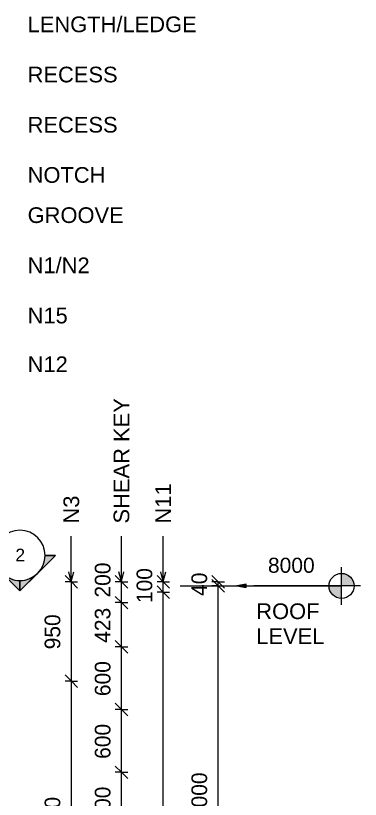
# Model space of a CAD drawing. Header units: millimetres. Extents: x -15095 to 3194, y -2416 to 13287.
# Drawn here: x -6290 to -2990, y 5619 to 13113 of the extents above; entities that cross this region are included whole.
import ezdxf

# ---------------------------------------------------------------- set-up
doc = ezdxf.new("R2010")
doc.units = ezdxf.units.MM
doc.linetypes.add('Hidden', pattern=[7.14, 4.76, -2.38])
for name, color, linetype, lineweight in [('A-ANNO-DIMS', 211, 'Continuous', 9), ('A-ANNO-DIMS-60', 211, 'Continuous', 9), ('A-DETL-HDLN', 90, 'Hidden', 18), ('G-ANNO-DIMS', 111, 'Continuous', 9), ('G-ANNO-SYMB', 111, 'Continuous', 9), ('G-ANNO-TEXT', 231, 'Continuous', 9)]:
    doc.layers.add(name, color=color, linetype=linetype, lineweight=lineweight)
doc.styles.add('Arial', font='arial.ttf', dxfattribs={"height": 120})
doc.styles.add('Arial_1', font='arial.ttf', dxfattribs={"height": 150})
doc.styles.add('Arial_2', font='arial.ttf', dxfattribs={"height": 144})
doc.styles.add('Nirmala UI Semilight', font='NirmalaS.ttf', dxfattribs={"height": 150})
doc.dimstyles.new('Arrow_Filled_-_2_5_NI_UI', dxfattribs={"dimscale": 304.8, "dimtxt": 157.104592, "dimasz": 0.393701, "dimexe": 0.19685, "dimexo": 0.0625, "dimgap": 0.19685, "dimtad": 1, "dimdec": 4, "dimzin": 0, "dimdsep": 46, "dimtxsty": 'Nirmala UI Semilight', "dimblk1": 'OBLIQUE', "dimblk2": 'OBLIQUE', "dimsah": 1, "dimcen": 0.09, "dimazin": 0, "dimtfac": 1, "dimtdec": 4, "dimtix": 1, "dimtmove": 0, "dimatfit": 3, "dimfxl": 0.19685, "dimfxlon": 1, "dimtvp": 1, "dimtolj": 1, "dimtzin": 0, "dimarcsym": 2})
doc.dimstyles.new('Arrow_Filled_-_2_5_NI_UI_2', dxfattribs={"dimscale": 304.8, "dimtxt": 157.104592, "dimasz": 0.393701, "dimexe": 0.19685, "dimexo": 0.0625, "dimgap": 0.19685, "dimtad": 1, "dimdec": 4, "dimzin": 0, "dimdsep": 46, "dimtxsty": 'Nirmala UI Semilight', "dimblk1": 'OBLIQUE', "dimblk2": 'OBLIQUE', "dimsah": 1, "dimcen": 0.09, "dimazin": 0, "dimtfac": 1, "dimtdec": 4, "dimtix": 1, "dimtmove": 2, "dimatfit": 3, "dimfxl": 0.19685, "dimfxlon": 1, "dimtvp": 1, "dimtolj": 1, "dimtzin": 0, "dimarcsym": 2})

# ---------------------------------------------------------------- blocks, each defined once
blk = doc.blocks.new('Detail View - M_Section Head - Filled SHOP DWG-1002450-Elevation Front')
at = {"layer": 'G-ANNO-SYMB'}
h = blk.add_hatch(color=256, dxfattribs=at)
edge = h.paths.add_edge_path()
edge.add_line((-6588.3, -508.4), (-6488.9, -508.4))
edge.add_arc((-6248.9, -508.4), 240, 180, 225)
edge.add_line((-6418.6, -678.1), (-6588.3, -508.4))
h = blk.add_hatch(color=256, dxfattribs=at)
edge = h.paths.add_edge_path()
edge.add_line((-5909.5, -508.4), (-6079.2, -678.1))
edge.add_arc((-6248.9, -508.4), 240, 315, 360)
edge.add_line((-6008.9, -508.4), (-5909.5, -508.4))
h = blk.add_hatch(color=256, dxfattribs=at)
edge = h.paths.add_edge_path()
edge.add_line((-6248.9, -847.8), (-6418.6, -678.1))
edge.add_arc((-6248.9, -508.4), 240, 225, 270)
edge.add_line((-6248.9, -748.4), (-6248.9, -847.8))
h = blk.add_hatch(color=256, dxfattribs=at)
edge = h.paths.add_edge_path()
edge.add_line((-6248.9, -847.8), (-6248.9, -748.4))
edge.add_arc((-6248.9, -508.4), 240, 270, 315)
edge.add_line((-6079.2, -678.1), (-6248.9, -847.8))
for p, q in [((-6248.9, -847.8), (-6588.3, -508.4)), ((-6488.9, -508.4), (-6588.3, -508.4)), ((-6588.3, -508.4), (-6418.6, -678.1)), ((-6488.9, -508.4), (-6588.3, -508.4)), ((-6248.9, -847.8), (-5909.5, -508.4)), ((-6079.2, -678.1), (-5909.5, -508.4)), ((-6008.9, -508.4), (-5909.5, -508.4)), ((-5909.5, -508.4), (-6008.9, -508.4)), ((-6418.6, -678.1), (-6248.9, -847.8)), ((-6248.9, -847.8), (-6079.2, -678.1)), ((-6248.9, -748.4), (-6248.9, -847.8)), ((-6248.9, -847.8), (-6248.9, -748.4))]:
    blk.add_line(p, q, dxfattribs=at)
for start, end in [(360, 180), (180, 360), (180, 225), (315, 0), (225, 270), (270, 315)]:
    blk.add_arc((-6248.9, -508.4), 240, start, end, dxfattribs=at)
blk = doc.blocks.new('DIMBLOCK60-Elevation Front')
at = {"layer": 'A-ANNO-DIMS-60'}
for p, q in [((-5757, 6750), (-5817, 6810)), ((-5757, 6750), (-5817, 6750)), ((-5757, 4100), (-5757, 6750)), ((-5757, 6750), (-5697, 6690)), ((-5757, 6750), (-5697, 6750)), ((-5757, 4100), (-5817, 4160)), ((-5757, 4100), (-5817, 4100)), ((-5757, 4100), (-5697, 4040)), ((-5757, 4100), (-5697, 4100))]:
    blk.add_line(p, q, dxfattribs=at)
at = {"layer": 'A-ANNO-DIMS-60', "color": 0, "insert": (-6012.7, 5196.5), "char_height": 150, "width": 548.438, "attachment_point": 1, "rotation": 90, "line_spacing_factor": 1.142579, "style": 'Nirmala UI Semilight'}
blk.add_mtext('2650', dxfattribs=at)
blk = doc.blocks.new('_Oblique')
at = {"color": 0, "linetype": 'ByBlock', "lineweight": -2}
blk.add_line((-0.5, -0.5), (0.5, 0.5), dxfattribs=at)
blk = doc.blocks.new('DIMBLOCK61-Elevation Front')
at = {"layer": 'A-ANNO-DIMS-60'}
for p, q in [((-5757, 7700), (-5817, 7760)), ((-5757, 7700), (-5817, 7700)), ((-5757, 6750), (-5757, 7700)), ((-5757, 7700), (-5697, 7640)), ((-5757, 7700), (-5697, 7700)), ((-5757, 6750), (-5817, 6810)), ((-5757, 6750), (-5817, 6750)), ((-5757, 6750), (-5697, 6690)), ((-5757, 6750), (-5697, 6750))]:
    blk.add_line(p, q, dxfattribs=at)
at = {"layer": 'A-ANNO-DIMS-60', "color": 0, "insert": (-6012.7, 7053.6), "char_height": 150, "width": 411.328, "attachment_point": 1, "rotation": 90, "line_spacing_factor": 1.142579, "style": 'Nirmala UI Semilight'}
blk.add_mtext('950', dxfattribs=at)
blk = doc.blocks.new('DIMBLOCK74-Elevation Front')
at = {"layer": 'A-ANNO-DIMS-60'}
for p, q in [((-5277, 5877.5), (-5337, 5937.5)), ((-5277, 5877.5), (-5337, 5877.5)), ((-5277, 5277.5), (-5277, 5877.5)), ((-5277, 5877.5), (-5217, 5817.5)), ((-5277, 5877.5), (-5217, 5877.5)), ((-5277, 5277.5), (-5337, 5337.5)), ((-5277, 5277.5), (-5337, 5277.5)), ((-5277, 5277.5), (-5217, 5217.5)), ((-5277, 5277.5), (-5217, 5277.5))]:
    blk.add_line(p, q, dxfattribs=at)
at = {"layer": 'A-ANNO-DIMS-60', "color": 0, "insert": (-5532.7, 5406.1), "char_height": 150, "width": 411.328, "attachment_point": 1, "rotation": 90, "line_spacing_factor": 1.142579, "style": 'Nirmala UI Semilight'}
blk.add_mtext('600', dxfattribs=at)
blk = doc.blocks.new('DIMBLOCK75-Elevation Front')
at = {"layer": 'A-ANNO-DIMS-60'}
for p, q in [((-5277, 6477.5), (-5337, 6537.5)), ((-5277, 6477.5), (-5337, 6477.5)), ((-5277, 5877.5), (-5277, 6477.5)), ((-5277, 6477.5), (-5217, 6417.5)), ((-5277, 6477.5), (-5217, 6477.5)), ((-5277, 5877.5), (-5337, 5937.5)), ((-5277, 5877.5), (-5337, 5877.5)), ((-5277, 5877.5), (-5217, 5817.5)), ((-5277, 5877.5), (-5217, 5877.5))]:
    blk.add_line(p, q, dxfattribs=at)
at = {"layer": 'A-ANNO-DIMS-60', "color": 0, "insert": (-5532.7, 6006.1), "char_height": 150, "width": 411.328, "attachment_point": 1, "rotation": 90, "line_spacing_factor": 1.142579, "style": 'Nirmala UI Semilight'}
blk.add_mtext('600', dxfattribs=at)
blk = doc.blocks.new('DIMBLOCK76-Elevation Front')
at = {"layer": 'A-ANNO-DIMS-60'}
for p, q in [((-5277, 7077.5), (-5337, 7137.5)), ((-5277, 7077.5), (-5337, 7077.5)), ((-5277, 6477.5), (-5277, 7077.5)), ((-5277, 7077.5), (-5217, 7017.5)), ((-5277, 7077.5), (-5217, 7077.5)), ((-5277, 6477.5), (-5337, 6537.5)), ((-5277, 6477.5), (-5337, 6477.5)), ((-5277, 6477.5), (-5217, 6417.5)), ((-5277, 6477.5), (-5217, 6477.5))]:
    blk.add_line(p, q, dxfattribs=at)
at = {"layer": 'A-ANNO-DIMS-60', "color": 0, "insert": (-5532.7, 6606.1), "char_height": 150, "width": 411.328, "attachment_point": 1, "rotation": 90, "line_spacing_factor": 1.142579, "style": 'Nirmala UI Semilight'}
blk.add_mtext('600', dxfattribs=at)
blk = doc.blocks.new('DIMBLOCK77-Elevation Front')
at = {"layer": 'A-ANNO-DIMS-60'}
for p, q in [((-5277, 7500), (-5337, 7560)), ((-5277, 7500), (-5337, 7500)), ((-5277, 7077.5), (-5277, 7500)), ((-5277, 7500), (-5217, 7440)), ((-5277, 7500), (-5217, 7500)), ((-5277, 7077.5), (-5337, 7137.5)), ((-5277, 7077.5), (-5337, 7077.5)), ((-5277, 7077.5), (-5217, 7017.5)), ((-5277, 7077.5), (-5217, 7077.5))]:
    blk.add_line(p, q, dxfattribs=at)
at = {"layer": 'A-ANNO-DIMS-60', "color": 0, "insert": (-5532.7, 7115.9), "char_height": 150, "width": 414.756, "attachment_point": 1, "rotation": 90, "line_spacing_factor": 1.142579, "style": 'Nirmala UI Semilight'}
blk.add_mtext('423', dxfattribs=at)
blk = doc.blocks.new('DIMBLOCK78-Elevation Front')
at = {"layer": 'A-ANNO-DIMS-60'}
for p, q in [((-5277, 7700), (-5337, 7760)), ((-5277, 7700), (-5337, 7700)), ((-5277, 7500), (-5277, 7700)), ((-5277, 7700), (-5217, 7640)), ((-5277, 7700), (-5217, 7700)), ((-5277, 7500), (-5337, 7560)), ((-5277, 7500), (-5337, 7500)), ((-5277, 7500), (-5217, 7440)), ((-5277, 7500), (-5217, 7500))]:
    blk.add_line(p, q, dxfattribs=at)
at = {"layer": 'A-ANNO-DIMS-60', "color": 0, "insert": (-5532.7, 7548.8), "char_height": 150, "width": 411.328, "attachment_point": 1, "rotation": 90, "line_spacing_factor": 1.142579, "style": 'Nirmala UI Semilight'}
blk.add_mtext('200', dxfattribs=at)
blk = doc.blocks.new('DIMBLOCK80-Elevation Front')
at = {"layer": 'A-ANNO-DIMS-60'}
for p, q in [((-4876.6, 7600), (-4936.6, 7660)), ((-4876.6, 7600), (-4936.6, 7600)), ((-4876.6, -1295), (-4876.6, 7600)), ((-4876.6, 7600), (-4816.6, 7540)), ((-4876.6, 7600), (-4816.6, 7600)), ((-4876.6, -1295), (-4936.6, -1235)), ((-4876.6, -1295), (-4936.6, -1295)), ((-4876.6, -1295), (-4816.6, -1355)), ((-4876.6, -1295), (-4816.6, -1295))]:
    blk.add_line(p, q, dxfattribs=at)
at = {"layer": 'A-ANNO-DIMS-60', "color": 0, "insert": (-5132.3, 2382.7), "char_height": 150, "width": 1847.55, "attachment_point": 1, "rotation": 90, "line_spacing_factor": 1.142579, "style": 'Nirmala UI Semilight'}
blk.add_mtext('T8@200mm C/C', dxfattribs=at)
blk = doc.blocks.new('DIMBLOCK81-Elevation Front')
at = {"layer": 'A-ANNO-DIMS-60'}
for p, q in [((-4876.6, 7700), (-4936.6, 7760)), ((-4876.6, 7700), (-4936.6, 7700)), ((-4876.6, 7600), (-4936.6, 7660)), ((-4876.6, 7600), (-4876.6, 7700)), ((-4876.6, 7700), (-4816.6, 7640)), ((-4876.6, 7700), (-4816.6, 7700)), ((-4876.6, 7600), (-4936.6, 7600)), ((-4876.6, 7600), (-4816.6, 7540)), ((-4876.6, 7600), (-4816.6, 7600))]:
    blk.add_line(p, q, dxfattribs=at)
at = {"layer": 'A-ANNO-DIMS-60', "color": 0, "insert": (-5132.3, 7495.8), "char_height": 150, "width": 370.196, "attachment_point": 1, "rotation": 90, "line_spacing_factor": 1.142579, "style": 'Nirmala UI Semilight'}
blk.add_mtext('100', dxfattribs=at)
blk = doc.blocks.new('Spot Elevations - M_Spot Elevation - Target Filled-10609-Elevation Front')
at = {"layer": 'G-ANNO-DIMS'}
h = blk.add_hatch(color=256, dxfattribs=at)
edge = h.paths.add_edge_path()
edge.add_line((-3510.2, -1540), (-3390.2, -1540))
edge.add_arc((-3510.2, -1540), 120, 0, 90)
edge.add_line((-3510.2, -1420), (-3510.2, -1540))
h = blk.add_hatch(color=256, dxfattribs=at)
edge = h.paths.add_edge_path()
edge.add_line((-3510.2, -1540), (-3630.2, -1540))
edge.add_arc((-3510.2, -1540), 120, 180, 270)
edge.add_line((-3510.2, -1660), (-3510.2, -1540))
for p, q in [((-3510.2, -1720), (-3510.2, -1360)), ((-3330.2, -1540), (-4350.2, -1540))]:
    blk.add_line(p, q, dxfattribs=at)
blk.add_circle((-3510.2, -1540), 120, dxfattribs=at)
blk = doc.blocks.new('DIMBLOCK88-Elevation Front')
at = {"layer": 'A-ANNO-DIMS-60'}
for p, q in [((-4351.9, 7660), (-4411.9, 7720)), ((-4351.9, 7660), (-4411.9, 7660)), ((-4351.9, 3660), (-4351.9, 7660)), ((-4351.9, 7660), (-4291.9, 7600)), ((-4351.9, 7660), (-4291.9, 7660)), ((-4351.9, 3660), (-4411.9, 3720)), ((-4351.9, 3660), (-4411.9, 3660)), ((-4351.9, 3660), (-4291.9, 3600)), ((-4351.9, 3660), (-4291.9, 3660))]:
    blk.add_line(p, q, dxfattribs=at)
at = {"layer": 'A-ANNO-DIMS-60', "color": 0, "insert": (-4607.6, 5430.1), "char_height": 150, "width": 551.866, "attachment_point": 1, "rotation": 90, "line_spacing_factor": 1.142579, "style": 'Nirmala UI Semilight'}
blk.add_mtext('4000', dxfattribs=at)
blk = doc.blocks.new('DIMBLOCK89-Elevation Front')
at = {"layer": 'A-ANNO-DIMS-60'}
for p, q in [((-4351.9, 7700), (-4411.9, 7760)), ((-4351.9, 7660), (-4411.9, 7720)), ((-4351.9, 7700), (-4411.9, 7700)), ((-4351.9, 7660), (-4411.9, 7660)), ((-4351.9, 7660), (-4351.9, 7700)), ((-4351.9, 7700), (-4291.9, 7640)), ((-4351.9, 7700), (-4291.9, 7700)), ((-4351.9, 7660), (-4291.9, 7600)), ((-4351.9, 7660), (-4291.9, 7660))]:
    blk.add_line(p, q, dxfattribs=at)
at = {"layer": 'A-ANNO-DIMS-60', "color": 0, "insert": (-4607.6, 7564.3), "char_height": 150, "width": 277.647, "attachment_point": 1, "rotation": 90, "line_spacing_factor": 1.142579, "style": 'Nirmala UI Semilight'}
blk.add_mtext('40', dxfattribs=at)

msp = doc.modelspace()

# ---------------------------------------------------------------- hatches: boundary and pattern name
at = {"layer": 'G-ANNO-DIMS'}
msp.add_hatch(color=256, dxfattribs=at).paths.add_polyline_path([(-4174.22528, 7660), (-4084.22528, 7644.13057), (-4084.22528, 7675.86943)])

# ---------------------------------------------------------------- linework, layer by layer
at = {"layer": 'A-DETL-HDLN'}
msp.add_line((-4716.63017, 7660), (-3336.63017, 7660), dxfattribs=at)
at = {"layer": 'G-ANNO-DIMS'}
for p, q in [((-4084.22528, 7675.86943), (-4174.22528, 7660)), ((-4174.22528, 7660), (-4084.22528, 7644.13057)), ((-4174.22528, 7660), (-3688.15753, 7660)), ((-4084.22528, 7644.13057), (-4084.22528, 7675.86943)), ((-3688.15753, 7660), (-3170.38971, 7660))]:
    msp.add_line(p, q, dxfattribs=at)
at = {"layer": 'G-ANNO-TEXT', "color": 7}
for p, q in [((-5757.45193, 7703.55276), (-5757.45193, 8136.17962)), ((-5277.45193, 7703.55276), (-5277.45193, 8136.17962)), ((-4877.05148, 7703.55276), (-4877.05148, 8136.17962)), ((-5757.45193, 7703.55276), (-5781.56735, 7793.55276)), ((-5757.45193, 7703.55276), (-5733.3365, 7793.55276)), ((-5277.45193, 7703.55276), (-5301.56735, 7793.55276)), ((-5277.45193, 7703.55276), (-5253.3365, 7793.55276)), ((-4877.05148, 7703.55276), (-4901.1669, 7793.55276)), ((-4877.05148, 7703.55276), (-4852.93605, 7793.55276))]:
    msp.add_line(p, q, dxfattribs=at)

# ---------------------------------------------------------------- block references
at = {"layer": 'G-ANNO-DIMS'}
msp.add_blockref('Spot Elevations - M_Spot Elevation - Target Filled-10609-Elevation Front', (339.78742, 9200), dxfattribs=at)
at = {"layer": 'G-ANNO-SYMB'}
msp.add_blockref('Detail View - M_Section Head - Filled SHOP DWG-1002450-Elevation Front', (0, 8460), dxfattribs=at)

# ---------------------------------------------------------------- texts
at = {"layer": 'G-ANNO-SYMB', "insert": (-6292.90514, 8016.19662), "char_height": 120, "width": 115.443, "attachment_point": 1, "style": 'Arial'}
msp.add_mtext('2', dxfattribs=at)
at = {"layer": 'G-ANNO-TEXT', "color": 7, "char_height": 150, "attachment_point": 1, "style": 'Arial_1'}
for s, insert, width in [('LENGTH/LEDGE', (-6175.4908, 13104.81651), 1957.720875), ('RECESS', (-6175.4908, 12624.81651), 1038.987), ('RECESS', (-6175.4908, 12144.81651), 1038.987), ('NOTCH', (-6175.4908, 11664.81651), 904.3035), ('GROOVE', (-6175.4908, 11280.46154), 1111.138875), ('N1/N2', (-6175.4908, 10800.46154), 716.708625), ('N15', (-6175.4908, 10320.46154), 461.772), ('N12', (-6175.4908, 9854.51996), 461.772), ('ROOF', (-3986.79543, 7492.92698), 731.139), ('LEVEL', (-3986.79543, 7254.80198), 784.050375)]:
    msp.add_mtext(s, dxfattribs=dict(at, insert=insert, width=width))
at = {"layer": 'G-ANNO-TEXT', "color": 7, "char_height": 150, "attachment_point": 1, "rotation": 90, "style": 'Arial_1'}
for s, insert, width in [('SHEAR KEY', (-5352.45193, 8256.17962), 1447.847625), ('N11', (-4952.05148, 8256.17962), 461.772), ('N3', (-5832.45193, 8256.17962), 322.278375)]:
    msp.add_mtext(s, dxfattribs=dict(at, insert=insert, width=width))

# ---------------------------------------------------------------- dimensions: what is measured, and where the dimension line sits
at = {"layer": 'A-ANNO-DIMS'}
dim = msp.add_linear_dim(base=(-5277.03062, 7700), p1=(-5337.03062, 7500), p2=(-5337.03062, 7700), angle=90, dimstyle='Arrow_Filled_-_2_5_NI_UI_2', override={"dimpost": '<>', "dimfxl": 200}, dxfattribs=at)
dim.commit()
dim.dimension.update_dxf_attribs({"geometry": 'DIMBLOCK78-Elevation Front', "text_midpoint": (-5432.73378, 7754.4945), "dimtype": 160, "text_rotation": 90})
for base, p1, p2, override, picture, middle in [((-4876.63017, 7700), (-4936.63017, 7600), (-4936.63017, 7700), {"dimpost": '<>', "dimfxl": 100}, 'DIMBLOCK81-Elevation Front', (-5014.55904, 7650)), ((-4351.94407, 7700), (-4411.94407, 7660), (-4411.94407, 7700), {"dimpost": '<>', "dimfxl": 40}, 'DIMBLOCK89-Elevation Front', (-4489.45453, 7680)), ((-5757.03062, 7700), (-5817.03062, 6750), (-5817.03062, 7700), {"dimpost": '<>', "dimfxl": 950}, 'DIMBLOCK61-Elevation Front', (-5894.59339, 7225)), ((-4351.94407, 7660), (-4411.94407, 3660), (-4411.94407, 7660), {"dimpost": '<>', "dimfxl": 4000}, 'DIMBLOCK88-Elevation Front', (-4489.45453, 5660)), ((-5277.03062, 7500), (-5337.03062, 7077.5), (-5337.03062, 7500), {"dimpost": '<>', "dimfxl": 422.5}, 'DIMBLOCK77-Elevation Front', (-5414.59339, 7288.75)), ((-5277.03062, 7077.5), (-5337.03062, 6477.5), (-5337.03062, 7077.5), {"dimpost": '<>', "dimfxl": 600}, 'DIMBLOCK76-Elevation Front', (-5414.59339, 6777.5)), ((-5757.03062, 6750), (-5817.03062, 4100), (-5817.03062, 6750), {"dimpost": '<>', "dimfxl": 2650}, 'DIMBLOCK60-Elevation Front', (-5894.59339, 5425)), ((-5277.03062, 6477.5), (-5337.03062, 5877.5), (-5337.03062, 6477.5), {"dimpost": '<>', "dimfxl": 600}, 'DIMBLOCK75-Elevation Front', (-5414.59339, 6177.5)), ((-5277.03062, 5877.5), (-5337.03062, 5277.5), (-5337.03062, 5877.5), {"dimpost": '<>', "dimfxl": 600}, 'DIMBLOCK74-Elevation Front', (-5414.59339, 5577.5))]:
    dim = msp.add_linear_dim(base=base, p1=p1, p2=p2, angle=90, dimstyle='Arrow_Filled_-_2_5_NI_UI', override=override, dxfattribs=at)
    dim.commit()
    dim.dimension.update_dxf_attribs({"geometry": picture, "text_midpoint": middle})
dim = msp.add_linear_dim(base=(-4876.63017, 7600), p1=(-4936.63017, -1295), p2=(-4936.63017, 7600), angle=90, text='T8@200mm C/C', dimstyle='Arrow_Filled_-_2_5_NI_UI', override={"dimpost": '<>', "dimfxl": 8895}, dxfattribs=at)
dim.commit()
dim.dimension.update_dxf_attribs({"geometry": 'DIMBLOCK80-Elevation Front', "text_midpoint": (-5025.3331, 3152.5)})

# ---------------------------------------------------------------- next in the draw order: texts
at = {"layer": 'G-ANNO-DIMS', "insert": (-3874.89538, 7929.40101), "char_height": 144, "width": 535.9465296, "attachment_point": 1, "line_spacing_factor": 0.941778, "style": 'Arial_2', "bg_fill": 3, "box_fill_scale": 0, "bg_fill_color": 256, "bg_fill_true_color": 3254780160, "bg_fill_transparency": 256}
msp.add_mtext('8000', dxfattribs=at)

doc.saveas('drawing.dxf')
